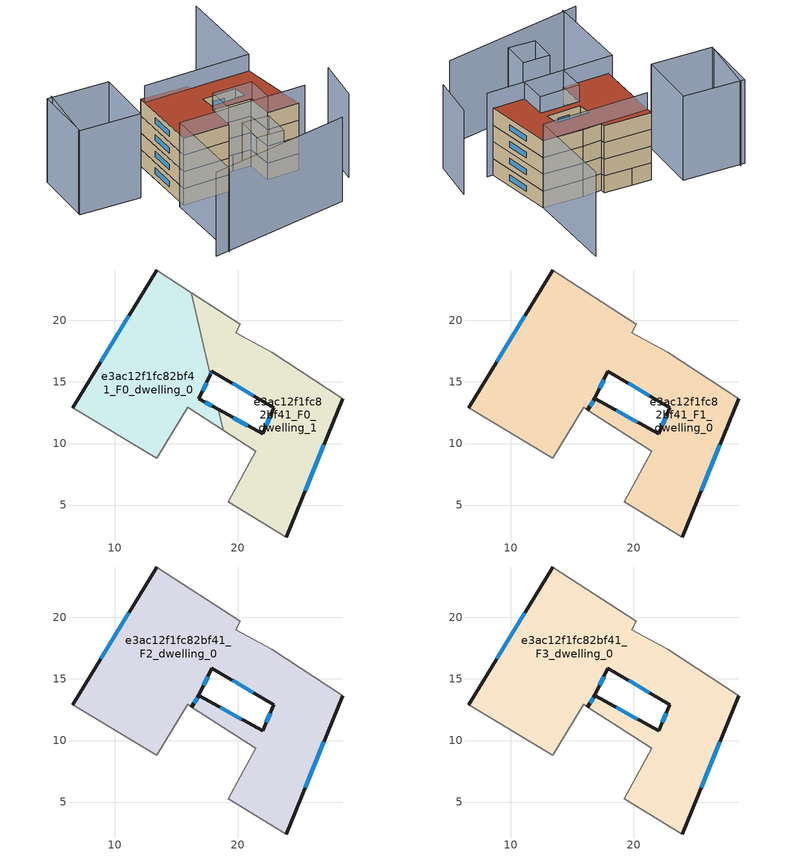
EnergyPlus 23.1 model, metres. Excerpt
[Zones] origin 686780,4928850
e3ac12f1fc82bf41_F0_dwelling_0
 floor ground (EU_floor_Construction): 16.24,22.26 17.78,15.59 16.85,13.65 18.43,12.77 18.83,11.07 15.93,12.94 13.41,8.79 6.62,12.9 13.42,24.1 z0
 wall outside (EU_wall_Construction): 18.43,12.77 16.85,13.65 17.78,15.59 / 13.42,24.1 6.62,12.9 z0:3
 wall adiabatic (EU_wall_Construction): 6.62,12.9 13.41,8.79 15.93,12.94 18.83,11.07 / 16.24,22.26 13.42,24.1 z0:3
 wall to e3ac12f1fc82bf41_F0_dwelling_1 (EU_wall_Construction): 18.83,11.07 18.43,12.77 / 17.78,15.59 16.24,22.26 z0:3
 window (EU_Window_Construction): 17.91,13.06 17.38,13.36 / 11.15,20.36 8.89,16.63 / 17.16,14.29 17.47,14.94 z1:2
 roof outside (EU_roof_Construction): 16.28,12.71 16.87,13.63 16.85,13.65 16.94,13.83 16.24,12.74 z3
e3ac12f1fc82bf41_F0_dwelling_1
 floor ground (EU_floor_Construction): 22.76,17.43 28.52,13.66 23.96,2.41 19.25,5.26 21.46,9.38 18.83,11.07 18.43,12.77 22.03,10.79 22.95,12.92 17.91,15.86 17.78,15.59 16.24,22.26 20.2,19.68 19.84,19 z0
 wall outside (EU_wall_Construction): 17.91,15.86 22.95,12.92 22.03,10.79 18.43,12.77 / 17.91,15.86 17.78,15.59 / 23.96,2.41 28.52,13.66 z0:3
 wall adiabatic (EU_wall_Construction): 28.52,13.66 22.76,17.43 19.84,19 20.2,19.68 16.24,22.26 / 18.83,11.07 21.46,9.38 19.25,5.26 23.96,2.41 z0:3
 window (EU_Window_Construction): 20.83,11.45 19.63,12.11 / 22.64,12.21 22.34,11.5 / 19.59,14.88 21.27,13.9 / 17.87,15.77 17.82,15.68 / 25.48,6.16 27,9.91 z1:2
e3ac12f1fc82bf41_F1_dwelling_0
 floor to e3ac12f1fc82bf41_F0_dwelling_0 (EU_floor_Construction): 16.24,22.26 17.78,15.59 16.94,13.83 16.24,12.74 15.93,12.94 13.41,8.79 6.62,12.9 13.42,24.1 z3; 18.43,12.77 18.83,11.07 16.28,12.71 16.87,13.63 z3
 floor to e3ac12f1fc82bf41_F0_dwelling_1 (EU_floor_Construction): 22.76,17.43 28.52,13.66 23.96,2.41 19.25,5.26 21.46,9.38 18.83,11.07 18.43,12.77 22.03,10.79 22.95,12.92 17.91,15.86 17.78,15.59 16.24,22.26 20.2,19.68 19.84,19 z3
 wall outside (EU_wall_Construction): 23.96,2.41 28.52,13.66 / 16.94,13.83 17.91,15.86 22.95,12.92 22.03,10.79 16.87,13.63 16.28,12.71 / 16.94,13.83 16.24,12.74 / 13.42,24.1 6.62,12.9 z3:6
 wall adiabatic (EU_wall_Construction): 28.52,13.66 22.76,17.43 19.84,19 20.2,19.68 13.42,24.1 / 16.28,12.71 21.46,9.38 19.25,5.26 23.96,2.41 / 6.62,12.9 13.41,8.79 15.93,12.94 16.24,12.74 z3:6
 window (EU_Window_Construction): 25.48,6.16 27,9.91 / 16.67,13.33 16.48,13.02 / 20.31,11.74 18.59,12.69 / 22.64,12.21 22.34,11.5 / 19.59,14.88 21.27,13.9 / 17.26,14.51 17.59,15.18 / 16.7,13.47 16.47,13.1 / 11.15,20.36 8.89,16.63 z4:5
e3ac12f1fc82bf41_F2_dwelling_0
 floor to e3ac12f1fc82bf41_F1_dwelling_0 (EU_floor_Construction): 22.76,17.43 28.52,13.66 23.96,2.41 19.25,5.26 21.46,9.38 16.28,12.71 16.87,13.63 22.03,10.79 22.95,12.92 17.91,15.86 16.94,13.83 16.24,12.74 15.93,12.94 13.41,8.79 6.62,12.9 13.42,24.1 20.2,19.68 19.84,19 z6
 wall outside (EU_wall_Construction): 23.96,2.41 28.52,13.66 / 16.94,13.83 17.91,15.86 22.95,12.92 22.03,10.79 16.87,13.63 16.28,12.71 / 16.94,13.83 16.24,12.74 / 13.42,24.1 6.62,12.9 z6:9
 wall adiabatic (EU_wall_Construction): 28.52,13.66 22.76,17.43 19.84,19 20.2,19.68 13.42,24.1 / 16.28,12.71 21.46,9.38 19.25,5.26 23.96,2.41 / 6.62,12.9 13.41,8.79 15.93,12.94 16.24,12.74 z6:9
 window (EU_Window_Construction): 25.48,6.16 27,9.91 / 16.67,13.33 16.48,13.02 / 20.31,11.74 18.59,12.69 / 22.64,12.21 22.34,11.5 / 19.59,14.88 21.27,13.9 / 17.26,14.51 17.59,15.18 / 16.7,13.47 16.47,13.1 / 11.15,20.36 8.89,16.63 z7:8
e3ac12f1fc82bf41_F3_dwelling_0
 floor to e3ac12f1fc82bf41_F2_dwelling_0 (EU_floor_Construction): 22.76,17.43 28.52,13.66 23.96,2.41 19.25,5.26 21.46,9.38 16.28,12.71 16.87,13.63 22.03,10.79 22.95,12.92 17.91,15.86 16.94,13.83 16.24,12.74 15.93,12.94 13.41,8.79 6.62,12.9 13.42,24.1 20.2,19.68 19.84,19 z9
 wall outside (EU_wall_Construction): 23.96,2.41 28.52,13.66 / 16.94,13.83 17.91,15.86 22.95,12.92 22.03,10.79 16.87,13.63 16.28,12.71 / 16.94,13.83 16.24,12.74 / 13.42,24.1 6.62,12.9 z9:12
 wall adiabatic (EU_wall_Construction): 28.52,13.66 22.76,17.43 19.84,19 20.2,19.68 13.42,24.1 / 16.28,12.71 21.46,9.38 19.25,5.26 23.96,2.41 / 6.62,12.9 13.41,8.79 15.93,12.94 16.24,12.74 z9:12
 window (EU_Window_Construction): 25.48,6.16 27,9.91 / 16.67,13.33 16.48,13.02 / 20.31,11.74 18.59,12.69 / 22.64,12.21 22.34,11.5 / 19.59,14.88 21.27,13.9 / 17.26,14.51 17.59,15.18 / 16.7,13.47 16.47,13.1 / 11.15,20.36 8.89,16.63 z10:11
 roof outside (EU_roof_Construction): 23.96,2.41 28.52,13.66 22.76,17.43 19.84,19 20.2,19.68 13.42,24.1 6.62,12.9 13.41,8.79 15.93,12.94 16.24,12.74 16.94,13.83 17.91,15.86 22.95,12.92 22.03,10.79 16.87,13.63 16.28,12.71 21.46,9.38 19.25,5.26 z12
shading: -3.83,1.44 19.36,-7.65 / 25.9,-5.17 30.89,1.17 / -1.84,0.3 6.01,13.27 / 6.01,13.27 24.82,1.89 / 36.87,27.42 28.52,13.66 / 28.52,13.66 12.85,23.16 / 3.24,34.08 -3.31,25.68 / 7.92,0.86 10.59,4.93 / 10.59,4.93 14.45,2.4 / 14.45,2.4 11.78,-1.67 / 11.78,-1.67 7.92,0.86 / 13.41,8.79 15.93,12.94 / 15.93,12.94 21.76,9.4 / 21.76,9.4 19.24,5.25 / 19.24,5.25 13.41,8.79 / 5.39,19.71 -3.41,25.49 / -3.41,25.49 2.36,34.28 / 2.36,34.28 11.16,28.49 / 11.16,28.49 5.39,19.71 z0:15
[Building]
EU S2 Campaign: North Axis=0; Terrain=City; Solar Distribution=FullExterior
[Site:Location]
Bologna: Latitude=44.5; Longitude=11.25; Time Zone=1; Elevation=37
[SizingPeriod:WeatherFileDays]
AnnualSizingPeriod: Begin Month=1; Begin Day of Month=1; End Month=12; End Day of Month=31; Day of Week for Start Day=Monday; Use Weather File Daylight Saving Period=No; Use Weather File Rain and Snow Indicators=No
[MATERIAL]
EU_InternalMass_Material: Roughness=MediumRough; Thickness=0.1; Conductivity=1; Density=1800; Specific Heat=900; Thermal Absorptance=0.9; Solar Absorptance=0.7; Visible Absorptance=0.7
[MATERIAL:NOMASS] Roughness=MediumRough; Thermal Absorptance=0.9; Solar Absorptance=0.7; Visible Absorptance=0.7
Name | Thermal Resistance
EU_wall_NoMass | 0.937881
EU_roof_NoMass | 0.548572
EU_floor_NoMass | 0.71348
[WINDOWMATERIAL:SIMPLEGLAZINGSYSTEM]
EU_Window_SimpleGlazing: UFactor=4.25633; Solar Heat Gain Coefficient=0.85; Visible Transmittance=0.85
[CONSTRUCTION]
EU_wall_Construction: EU_wall_NoMass
EU_roof_Construction: EU_roof_NoMass
EU_floor_Construction: EU_floor_NoMass
EU_InternalMass_Construction: EU_InternalMass_Material
EU_Window_Construction: EU_Window_SimpleGlazing
[ZONE] Type=1; Multiplier=1; Ceiling Height=autocalculate; Floor Area=autocalculate; Part of Total Floor Area=Yes
Name | Volume
e3ac12f1fc82bf41_F0_dwelling_0 | 289.528
e3ac12f1fc82bf41_F1_dwelling_0 | 584.064
e3ac12f1fc82bf41_F2_dwelling_0; e3ac12f1fc82bf41_F3_dwelling_0 | 584.075
e3ac12f1fc82bf41_F0_dwelling_1 | 294.71
[INTERNALMASS] Construction=EU_InternalMass_Construction
Name | Zone or ZoneList | Surface Area
e3ac12f1fc82bf41_F0_dwelling_0_EU_InternalMass | e3ac12f1fc82bf41_F0_dwelling_0 | 96.5093
e3ac12f1fc82bf41_F0_dwelling_1_EU_InternalMass | e3ac12f1fc82bf41_F0_dwelling_1 | 98.2376
e3ac12f1fc82bf41_F1_dwelling_0_EU_InternalMass | e3ac12f1fc82bf41_F1_dwelling_0 | 194.692
e3ac12f1fc82bf41_F2_dwelling_0_EU_InternalMass | e3ac12f1fc82bf41_F2_dwelling_0 | 194.692
e3ac12f1fc82bf41_F3_dwelling_0_EU_InternalMass | e3ac12f1fc82bf41_F3_dwelling_0 | 194.692
[OTHEREQUIPMENT] Fuel Type=Electricity; Design Level Calculation Method=Watts/Area; Power per Zone Floor Area=1; Fraction Latent=0; Fraction Radiant=0; Fraction Lost=0; Carbon Dioxide Generation Rate=0; EndUse Subcategory=EU_Step8_InternalGains
Name | Zone or ZoneList or Space or SpaceList | Schedule
EU_Step8_InternalGain_e3ac12f1fc82bf41_F0_dwelling_0_f000 | e3ac12f1fc82bf41_F0_dwelling_0 | EU_Step8_GainSchedule_e3ac12f1fc82bf41_F0_dwelling_0_f000
EU_Step8_InternalGain_e3ac12f1fc82bf41_F0_dwelling_1_f000 | e3ac12f1fc82bf41_F0_dwelling_1 | EU_Step8_GainSchedule_e3ac12f1fc82bf41_F0_dwelling_1_f000
EU_Step8_InternalGain_e3ac12f1fc82bf41_F1_dwelling_0_f000 | e3ac12f1fc82bf41_F1_dwelling_0 | EU_Step8_GainSchedule_e3ac12f1fc82bf41_F1_dwelling_0_f000
EU_Step8_InternalGain_e3ac12f1fc82bf41_F2_dwelling_0_f000 | e3ac12f1fc82bf41_F2_dwelling_0 | EU_Step8_GainSchedule_e3ac12f1fc82bf41_F2_dwelling_0_f000
EU_Step8_InternalGain_e3ac12f1fc82bf41_F3_dwelling_0_f000 | e3ac12f1fc82bf41_F3_dwelling_0 | EU_Step8_GainSchedule_e3ac12f1fc82bf41_F3_dwelling_0_f000
[ZONEVENTILATION:DESIGNFLOWRATE] Schedule=EU_AlwaysOn; Design Flow Rate Calculation Method=AirChanges/Hour; Air Changes per Hour=0.687892; Ventilation Type=Natural; Fan Pressure Rise=0; Fan Total Efficiency=1; Constant Term Coefficient=1; Temperature Term Coefficient=0; Velocity Term Coefficient=0; Velocity Squared Term Coefficient=0; Minimum Indoor Temperature=-100; Maximum Indoor Temperature=100; Delta Temperature=-100; Minimum Outdoor Temperature=-100; Maximum Outdoor Temperature=100; Maximum Wind Speed=40
Name | Zone or ZoneList or Space or SpaceList
EU_ConstantAir_e3ac12f1fc82bf41_F0_dwelling_0 | e3ac12f1fc82bf41_F0_dwelling_0
EU_ConstantAir_e3ac12f1fc82bf41_F0_dwelling_1 | e3ac12f1fc82bf41_F0_dwelling_1
EU_ConstantAir_e3ac12f1fc82bf41_F1_dwelling_0 | e3ac12f1fc82bf41_F1_dwelling_0
EU_ConstantAir_e3ac12f1fc82bf41_F2_dwelling_0 | e3ac12f1fc82bf41_F2_dwelling_0
EU_ConstantAir_e3ac12f1fc82bf41_F3_dwelling_0 | e3ac12f1fc82bf41_F3_dwelling_0
[HVACTEMPLATE:THERMOSTAT] Constant Heating Setpoint=20; Constant Cooling Setpoint=50
EU_HeatOnly_e3ac12f1fc82bf41_F0_dwelling_0; EU_HeatOnly_e3ac12f1fc82bf41_F0_dwelling_1; EU_HeatOnly_e3ac12f1fc82bf41_F1_dwelling_0; EU_HeatOnly_e3ac12f1fc82bf41_F2_dwelling_0; EU_HeatOnly_e3ac12f1fc82bf41_F3_dwelling_0
[HVACTEMPLATE:ZONE:IDEALLOADSAIRSYSTEM] System Availability Schedule=EU_AlwaysOn; Maximum Heating Supply Air Temperature=50; Minimum Cooling Supply Air Temperature=13; Maximum Heating Supply Air Humidity Ratio=0.0156; Minimum Cooling Supply Air Humidity Ratio=0.0077; Heating Limit=NoLimit; Cooling Limit=NoLimit; Heating Availability Schedule=EU_AlwaysOn; Cooling Availability Schedule=EU_CoolingOff; Dehumidification Control Type=ConstantSensibleHeatRatio; Cooling Sensible Heat Ratio=0.7; Dehumidification Setpoint=60; Humidification Control Type=None; Humidification Setpoint=30; Outdoor Air Method=None; Outdoor Air Flow Rate per Person=0.00944; Outdoor Air Flow Rate per Zone Floor Area=0; Outdoor Air Flow Rate per Zone=0; Demand Controlled Ventilation Type=None; Outdoor Air Economizer Type=NoEconomizer; Heat Recovery Type=None; Sensible Heat Recovery Effectiveness=0.7; Latent Heat Recovery Effectiveness=0.65
Name | Template Thermostat
e3ac12f1fc82bf41_F0_dwelling_0 | EU_HeatOnly_e3ac12f1fc82bf41_F0_dwelling_0
e3ac12f1fc82bf41_F0_dwelling_1 | EU_HeatOnly_e3ac12f1fc82bf41_F0_dwelling_1
e3ac12f1fc82bf41_F1_dwelling_0 | EU_HeatOnly_e3ac12f1fc82bf41_F1_dwelling_0
e3ac12f1fc82bf41_F2_dwelling_0 | EU_HeatOnly_e3ac12f1fc82bf41_F2_dwelling_0
e3ac12f1fc82bf41_F3_dwelling_0 | EU_HeatOnly_e3ac12f1fc82bf41_F3_dwelling_0
[SIZING:ZONE] Zone Cooling Design Supply Air Temperature Input Method=SupplyAirTemperature; Zone Cooling Design Supply Air Temperature=13; Zone Heating Design Supply Air Temperature Input Method=SupplyAirTemperature; Zone Heating Design Supply Air Temperature=50; Zone Cooling Design Supply Air Humidity Ratio=0.008; Zone Heating Design Supply Air Humidity Ratio=0.008; Cooling Design Air Flow Method=DesignDay; Cooling Design Air Flow Rate=0; Cooling Minimum Air Flow per Zone Floor Area=0.000762; Cooling Minimum Air Flow=0; Cooling Minimum Air Flow Fraction=0.2; Heating Design Air Flow Method=DesignDay; Heating Design Air Flow Rate=0; Heating Maximum Air Flow per Zone Floor Area=0.002032; Heating Maximum Air Flow=0.141576; Heating Maximum Air Flow Fraction=0.3; Account for Dedicated Outdoor Air System=No; Dedicated Outdoor Air System Control Strategy=NeutralSupplyAir; Dedicated Outdoor Air Low Setpoint Temperature for Design=autosize; Dedicated Outdoor Air High Setpoint Temperature for Design=autosize; Zone Load Sizing Method=Sensible Load Only No Latent Load; Zone Latent Cooling Design Supply Air Humidity Ratio Input Method=HumidityRatioDifference; Zone Cooling Design Supply Air Humidity Ratio Difference=0.005; Zone Latent Heating Design Supply Air Humidity Ratio Input Method=HumidityRatioDifference; Zone Humidification Design Supply Air Humidity Ratio Difference=0.005
e3ac12f1fc82bf41_F0_dwelling_0; e3ac12f1fc82bf41_F0_dwelling_1; e3ac12f1fc82bf41_F1_dwelling_0; e3ac12f1fc82bf41_F2_dwelling_0; e3ac12f1fc82bf41_F3_dwelling_0
[SCHEDULE:CONSTANT]
Name | Hourly Value
EU_AlwaysOn | 1
EU_CoolingOff | 0
[SCHEDULE:FILE] Column Number=1; Rows to Skip at Top=0; Number of Hours of Data=8760; Column Separator=Comma; Interpolate to Timestep=No; Minutes per Item=60; Adjust Schedule for Daylight Savings=Yes
Name | File
EU_Step8_GainSchedule_e3ac12f1fc82bf41_F0_dwelling_0_f000 | ../../schedules/e3ac12f1fc82bf41/e3ac12f1fc82bf41_F0_dwelling_0_f000_gain.csv
EU_Step8_GainSchedule_e3ac12f1fc82bf41_F0_dwelling_1_f000 | ../../schedules/e3ac12f1fc82bf41/e3ac12f1fc82bf41_F0_dwelling_1_f000_gain.csv
EU_Step8_GainSchedule_e3ac12f1fc82bf41_F1_dwelling_0_f000 | ../../schedules/e3ac12f1fc82bf41/e3ac12f1fc82bf41_F1_dwelling_0_f000_gain.csv
EU_Step8_GainSchedule_e3ac12f1fc82bf41_F2_dwelling_0_f000 | ../../schedules/e3ac12f1fc82bf41/e3ac12f1fc82bf41_F2_dwelling_0_f000_gain.csv
EU_Step8_GainSchedule_e3ac12f1fc82bf41_F3_dwelling_0_f000 | ../../schedules/e3ac12f1fc82bf41/e3ac12f1fc82bf41_F3_dwelling_0_f000_gain.csv
